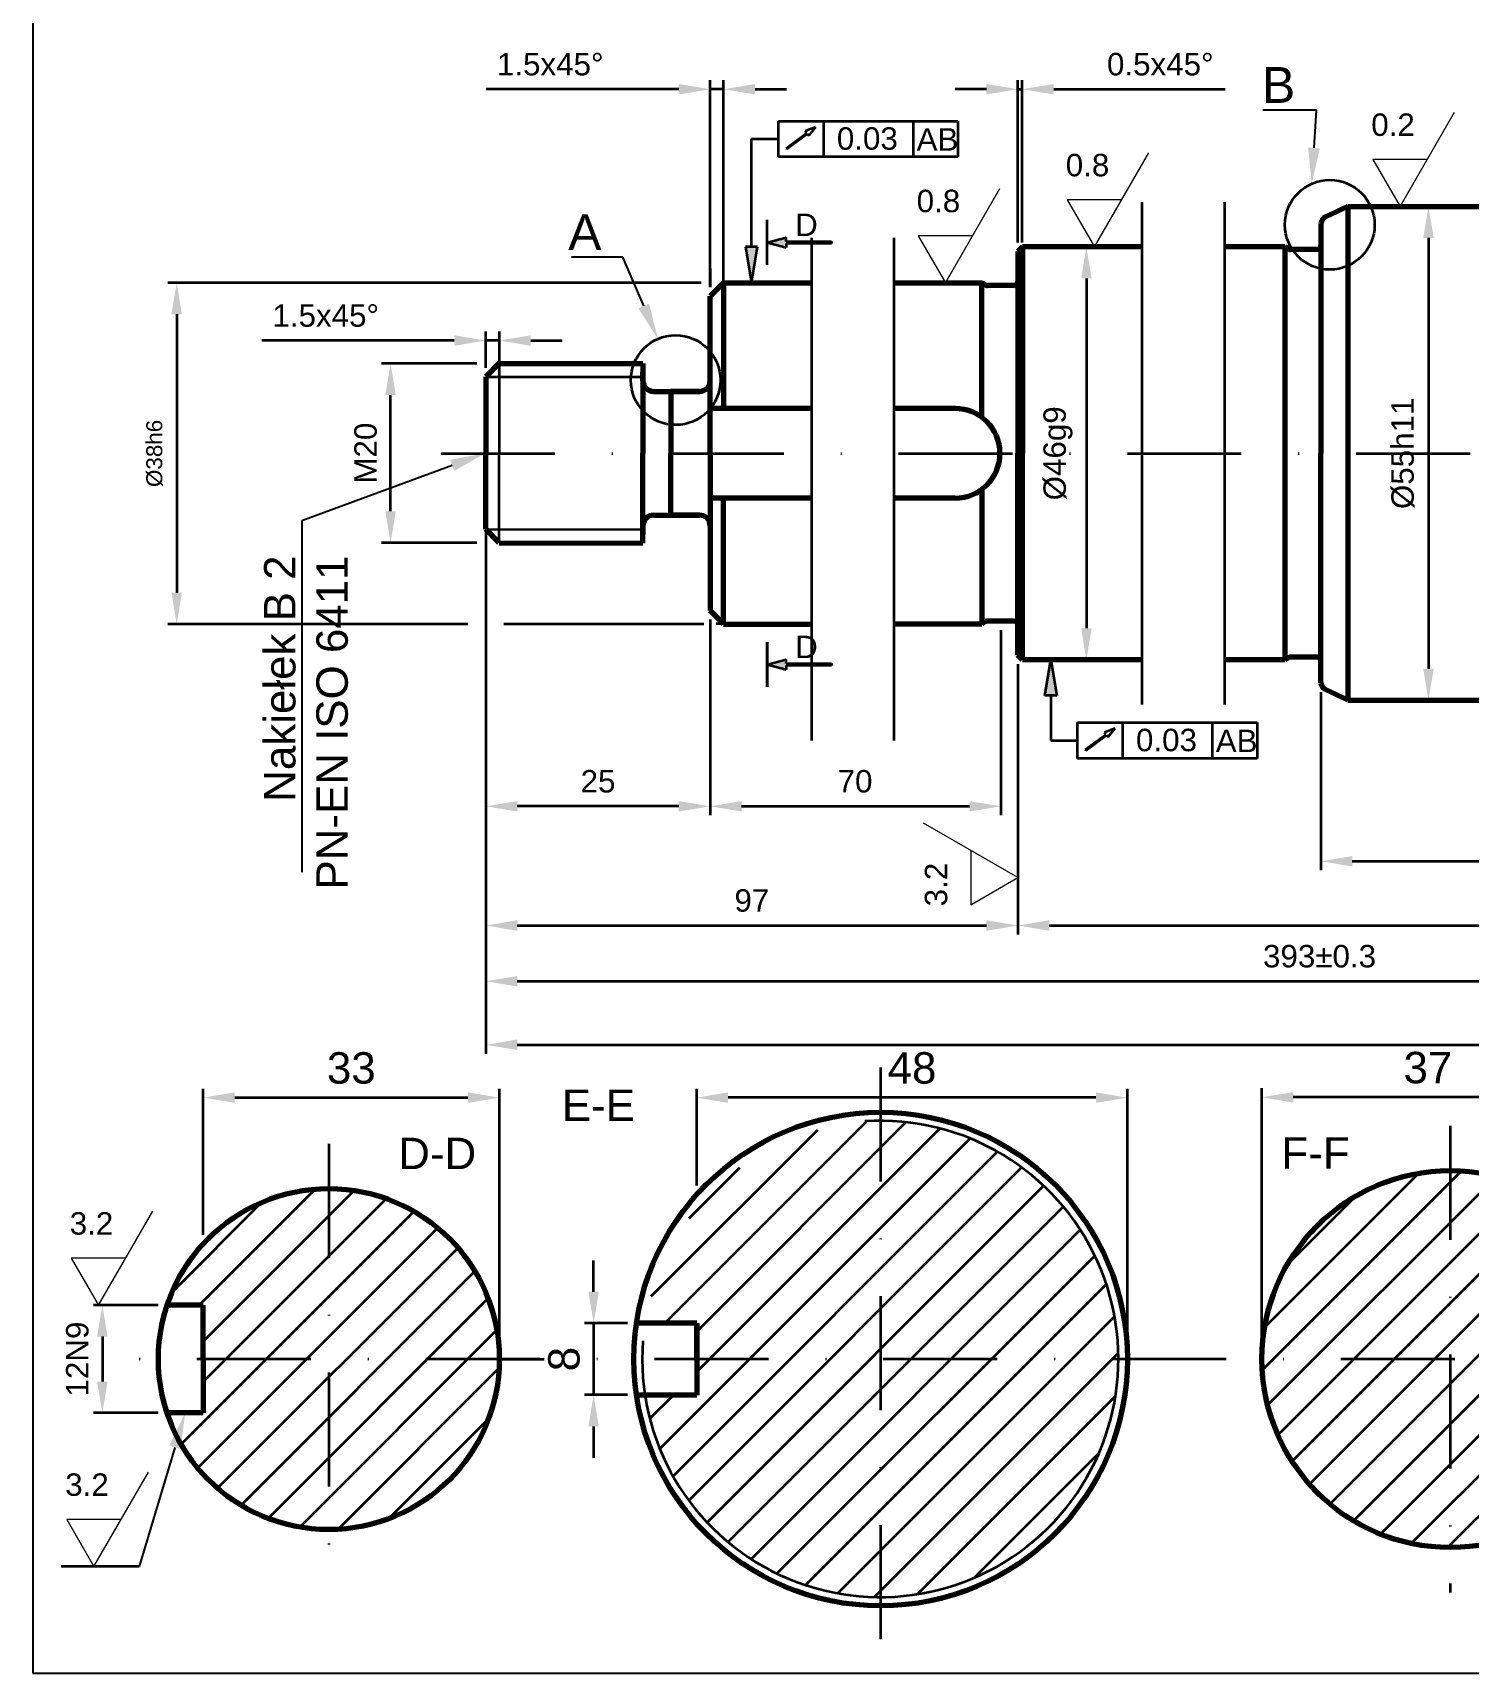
# Model space of a CAD drawing. Header units: millimetres. Extents: x 1335 to 6286, y 608 to 2939.
# Drawn here: x 3463.2 to 3623.3, y 611.8 to 794.6 of the extents above; entities that cross this region are included whole.
import ezdxf
from ezdxf import colors
from ezdxf.entities.mleader import LeaderData, LeaderLine
from ezdxf.math import Vec2, Vec3

# ---------------------------------------------------------------- set-up
doc = ezdxf.new("R2010")
doc.units = ezdxf.units.MM
doc.linetypes.add('DASHDOT', pattern=[25.4, 12.7, -6.35, 0, -6.35])
for name, color, linetype, lineweight in [('01.1 CIĄG. Z PRZERWANIEM', 255, 'Amzigzag', 35), ('01.1 CIĄGŁA CIENKA', 255, 'Continuous', 35), ('01.2 CIĄGŁA GRUBA', 7, 'Continuous', 70), ('04.1 DŁ. K+K CIENKA', 255, 'DASHDOT', 35)]:
    doc.layers.add(name, color=color, linetype=linetype, lineweight=lineweight)
doc.layers.add('Default', color=7, linetype='Continuous')
doc.styles.get("Standard").update_dxf_attribs({"font": 'arial.ttf'})
doc.linetypes.add('Amzigzag', pattern='A,0.0001,[136,genltshp.shx,S=0.04,R=0,X=0,Y=0],-11', length=11.0001)
doc.dimstyles.new('AM_ISO$0', dxfattribs={"dimscale": 100, "dimtxt": 3.5, "dimasz": 3.5, "dimexe": 1, "dimexo": 1, "dimgap": 1.5, "dimtad": 1, "dimdsep": 46, "dimtxsty": 'Standard', "dimcen": 0, "dimclrd": 256, "dimclre": 256, "dimclrt": 2, "dimadec": 0, "dimazin": 2, "dimtp": 0.1, "dimtm": 0.1, "dimtfac": 0.71, "dimtmove": 0, "dimatfit": 3, "dimfxl": 1, "dimlwd": -1, "dimlwe": -1, "dimarcsym": 1})
pattern_1 = [(45, (3453.1686, 601.766), (-2.245064, 2.245064), [])]

# ---------------------------------------------------------------- blocks, each defined once
blk = doc.blocks.new('*D33')
at = {"layer": '01.1 CIĄGŁA CIENKA', "linetype": 'ByBlock', "transparency": 16777216}
for p, q in [((3513.67, 746.69), (3513.67, 707.37)), ((3538.67, 729.2), (3538.67, 707.37)), ((3535.17, 708.37), (3517.17, 708.37))]:
    blk.add_line(p, q, dxfattribs=at)
at = {"layer": '01.1 CIĄGŁA CIENKA', "transparency": 16777216}
for points in [[(3517.17, 708.95), (3517.17, 707.78), (3513.67, 708.37)], [(3535.17, 708.95), (3535.17, 707.78), (3538.67, 708.37)]]:
    blk.add_solid(points, dxfattribs=at)
at = {"layer": 'Defpoints', "color": 0, "transparency": 16777216}
for p in [(3513.67, 747.69), (3538.67, 730.2), (3513.67, 708.37)]:
    blk.add_point(p, dxfattribs=at)
at = {"layer": '01.1 CIĄGŁA CIENKA', "color": 2, "transparency": 16777216, "insert": (3526.17, 711.14), "char_height": 2.5, "attachment_point": 5}
blk.add_mtext('25', dxfattribs=at)
blk = doc.blocks.new('*D34')
at = {"layer": '01.1 CIĄGŁA CIENKA', "linetype": 'ByBlock', "transparency": 16777216}
for p, q in [((3513.67, 746.69), (3513.67, 694.08)), ((3572.96, 724.2), (3572.96, 694.08)), ((3517.17, 695.08), (3569.46, 695.08))]:
    blk.add_line(p, q, dxfattribs=at)
at = {"layer": '01.1 CIĄGŁA CIENKA', "transparency": 16777216}
for points in [[(3517.17, 695.67), (3517.17, 694.5), (3513.67, 695.08)], [(3569.46, 695.67), (3569.46, 694.5), (3572.96, 695.08)]]:
    blk.add_solid(points, dxfattribs=at)
at = {"layer": 'Defpoints', "color": 0, "transparency": 16777216}
for p in [(3513.67, 747.69), (3572.96, 725.2), (3572.96, 695.08)]:
    blk.add_point(p, dxfattribs=at)
at = {"layer": '01.1 CIĄGŁA CIENKA', "color": 2, "transparency": 16777216, "insert": (3543.32, 697.86), "char_height": 2.5, "attachment_point": 5}
blk.add_mtext('97', dxfattribs=at)
blk = doc.blocks.new('*D35')
at = {"layer": '01.1 CIĄGŁA CIENKA', "linetype": 'ByBlock', "transparency": 16777216}
for p, q in [((3535.17, 788.27), (3513.7, 788.27)), ((3538.67, 766.2), (3538.67, 789.27)), ((3540.17, 788.27), (3538.67, 788.27)), ((3540.17, 766.2), (3540.17, 789.27)), ((3543.67, 788.27), (3547.17, 788.27))]:
    blk.add_line(p, q, dxfattribs=at)
at = {"layer": '01.1 CIĄGŁA CIENKA', "transparency": 16777216}
for points in [[(3535.17, 788.86), (3535.17, 787.69), (3538.67, 788.27)], [(3543.67, 788.86), (3543.67, 787.69), (3540.17, 788.27)]]:
    blk.add_solid(points, dxfattribs=at)
at = {"layer": 'Defpoints', "color": 0, "transparency": 16777216}
for p in [(3540.17, 788.27), (3538.67, 765.2), (3540.17, 765.2)]:
    blk.add_point(p, dxfattribs=at)
at = {"layer": '01.1 CIĄGŁA CIENKA', "color": 2, "transparency": 16777216, "insert": (3520.84, 791.05), "char_height": 2.5, "attachment_point": 5}
blk.add_mtext('1.5x45%%D', dxfattribs=at)
blk = doc.blocks.new('*D36')
at = {"layer": '01.1 CIĄGŁA CIENKA', "linetype": 'ByBlock', "transparency": 16777216}
for p, q in [((3537.67, 766.7), (3478.21, 766.7)), ((3479.21, 763.2), (3479.21, 732.17))]:
    blk.add_line(p, q, dxfattribs=at)
at = {"layer": '01.1 CIĄGŁA CIENKA', "transparency": 16777216}
for points in [[(3478.62, 763.2), (3479.79, 763.2), (3479.21, 766.7)], [(3478.62, 732.17), (3479.79, 732.17), (3479.21, 728.67)]]:
    blk.add_solid(points, dxfattribs=at)
at = {"layer": 'Defpoints', "color": 0, "transparency": 16777216}
for p in [(3538.67, 766.7), (3479.21, 728.67), (3545.08, 728.67)]:
    blk.add_point(p, dxfattribs=at)
at = {"layer": '01.1 CIĄGŁA CIENKA', "color": 2, "transparency": 16777216, "insert": (3476.74, 747.69), "char_height": 2.5, "attachment_point": 5, "rotation": 90}
blk.add_mtext('{\\H0.71429x;%%C38h6}', dxfattribs=at)
blk = doc.blocks.new('*D37')
at = {"layer": '01.1 CIĄGŁA CIENKA', "linetype": 'ByBlock', "transparency": 16777216}
for p, q in [((3569.46, 788.27), (3565.96, 788.27)), ((3572.96, 771.2), (3572.96, 789.27)), ((3572.96, 788.27), (3573.46, 788.27)), ((3573.46, 771.2), (3573.46, 789.27)), ((3576.96, 788.27), (3596.09, 788.27))]:
    blk.add_line(p, q, dxfattribs=at)
at = {"layer": '01.1 CIĄGŁA CIENKA', "transparency": 16777216}
for points in [[(3569.46, 788.86), (3569.46, 787.69), (3572.96, 788.27)], [(3576.96, 788.86), (3576.96, 787.69), (3573.46, 788.27)]]:
    blk.add_solid(points, dxfattribs=at)
at = {"layer": 'Defpoints', "color": 0, "transparency": 16777216}
for p in [(3573.46, 788.27), (3572.96, 770.2), (3573.46, 770.2)]:
    blk.add_point(p, dxfattribs=at)
at = {"layer": '01.1 CIĄGŁA CIENKA', "color": 2, "transparency": 16777216, "insert": (3588.84, 791.05), "char_height": 2.5, "attachment_point": 5}
blk.add_mtext('0.5x45%%D', dxfattribs=at)
blk = doc.blocks.new('*D10')
at = {"layer": '01.1 CIĄGŁA CIENKA', "linetype": 'ByBlock', "transparency": 16777216}
for p, q in [((3512.65, 757.7), (3502.05, 757.7)), ((3503.05, 741.24), (3503.05, 754.2)), ((3512.67, 737.74), (3502.05, 737.74))]:
    blk.add_line(p, q, dxfattribs=at)
at = {"layer": '01.1 CIĄGŁA CIENKA', "transparency": 16777216}
for points in [[(3502.46, 754.2), (3503.63, 754.2), (3503.05, 757.7)], [(3502.46, 741.24), (3503.63, 741.24), (3503.05, 737.74)]]:
    blk.add_solid(points, dxfattribs=at)
at = {"layer": 'Defpoints', "color": 0, "transparency": 16777216}
for p in [(3503.05, 757.7), (3513.65, 757.7), (3513.67, 737.74)]:
    blk.add_point(p, dxfattribs=at)
at = {"layer": '01.1 CIĄGŁA CIENKA', "color": 2, "transparency": 16777216, "insert": (3500.27, 747.72), "char_height": 2.5, "attachment_point": 5, "rotation": 90}
blk.add_mtext('M20', dxfattribs=at)
blk = doc.blocks.new('*D11')
at = {"layer": '01.1 CIĄGŁA CIENKA', "linetype": 'ByBlock', "transparency": 16777216}
for p, q in [((3513.65, 757.23), (3513.65, 761.27)), ((3515.17, 757.23), (3515.17, 761.27)), ((3510.15, 760.27), (3488.69, 760.27)), ((3515.17, 760.27), (3513.65, 760.27)), ((3518.67, 760.27), (3522.17, 760.27))]:
    blk.add_line(p, q, dxfattribs=at)
at = {"layer": '01.1 CIĄGŁA CIENKA', "transparency": 16777216}
for points in [[(3510.15, 760.85), (3510.15, 759.68), (3513.65, 760.27)], [(3518.67, 760.85), (3518.67, 759.68), (3515.17, 760.27)]]:
    blk.add_solid(points, dxfattribs=at)
at = {"layer": 'Defpoints', "color": 0, "transparency": 16777216}
for p in [(3515.17, 760.27), (3513.65, 756.23), (3515.17, 756.23)]:
    blk.add_point(p, dxfattribs=at)
at = {"layer": '01.1 CIĄGŁA CIENKA', "color": 2, "transparency": 16777216, "insert": (3495.82, 763.04), "char_height": 2.5, "attachment_point": 5}
blk.add_mtext('1.5x45%%D', dxfattribs=at)
blk = doc.blocks.new('*D38')
at = {"layer": '01.1 CIĄGŁA CIENKA', "linetype": 'ByBlock', "transparency": 16777216}
for p, q in [((3538.67, 729.2), (3538.67, 707.37)), ((3571.08, 728), (3571.08, 707.37)), ((3542.17, 708.37), (3567.58, 708.37))]:
    blk.add_line(p, q, dxfattribs=at)
at = {"layer": '01.1 CIĄGŁA CIENKA', "transparency": 16777216}
for points in [[(3542.17, 708.95), (3542.17, 707.78), (3538.67, 708.37)], [(3567.58, 708.95), (3567.58, 707.78), (3571.08, 708.37)]]:
    blk.add_solid(points, dxfattribs=at)
at = {"layer": 'Defpoints', "color": 0, "transparency": 16777216}
for p in [(3538.67, 730.2), (3571.08, 729), (3571.08, 708.37)]:
    blk.add_point(p, dxfattribs=at)
at = {"layer": '01.1 CIĄGŁA CIENKA', "color": 2, "transparency": 16777216, "insert": (3554.82, 711.14), "char_height": 2.5, "attachment_point": 5}
blk.add_mtext('70', dxfattribs=at)
blk = doc.blocks.new('*D41')
at = {"layer": '01.1 CIĄGŁA CIENKA', "linetype": 'ByBlock', "transparency": 16777216}
for p, q in [((3581.15, 770.7), (3581.6, 770.7)), ((3580.6, 767.2), (3580.6, 728.2)), ((3581.15, 724.7), (3581.6, 724.7))]:
    blk.add_line(p, q, dxfattribs=at)
at = {"layer": '01.1 CIĄGŁA CIENKA', "transparency": 16777216}
for points in [[(3580.02, 767.2), (3581.19, 767.2), (3580.6, 770.7)], [(3580.02, 728.2), (3581.19, 728.2), (3580.6, 724.7)]]:
    blk.add_solid(points, dxfattribs=at)
at = {"layer": 'Defpoints', "color": 0, "transparency": 16777216}
for p in [(3580.15, 770.7), (3580.15, 724.7), (3580.6, 724.7)]:
    blk.add_point(p, dxfattribs=at)
at = {"layer": '01.1 CIĄGŁA CIENKA', "color": 2, "transparency": 16777216, "insert": (3577.44, 747.7), "char_height": 2.5, "attachment_point": 5, "rotation": 90}
blk.add_mtext('%%C46g9', dxfattribs=at)
blk = doc.blocks.new('*D42')
at = {"layer": '01.1 CIĄGŁA CIENKA', "linetype": 'ByBlock', "transparency": 16777216}
for p, q in [((3610.74, 775.2), (3619.73, 775.2)), ((3618.73, 771.7), (3618.73, 723.7)), ((3610.74, 720.2), (3619.73, 720.2))]:
    blk.add_line(p, q, dxfattribs=at)
at = {"layer": '01.1 CIĄGŁA CIENKA', "transparency": 16777216}
for points in [[(3618.15, 771.7), (3619.32, 771.7), (3618.73, 775.2)], [(3618.15, 723.7), (3619.32, 723.7), (3618.73, 720.2)]]:
    blk.add_solid(points, dxfattribs=at)
at = {"layer": 'Defpoints', "color": 0, "transparency": 16777216}
for p in [(3609.74, 775.2), (3609.74, 720.2), (3618.73, 720.2)]:
    blk.add_point(p, dxfattribs=at)
at = {"layer": '01.1 CIĄGŁA CIENKA', "color": 2, "transparency": 16777216, "insert": (3615.89, 747.7), "char_height": 2.5, "attachment_point": 5, "rotation": 90}
blk.add_mtext('%%C55h11', dxfattribs=at)
blk = doc.blocks.new('*D21')
at = {"layer": '01.1 CIĄGŁA CIENKA', "linetype": 'ByBlock', "transparency": 16777216}
for p, q in [((3513.67, 738.24), (3513.67, 687.87)), ((3699.51, 714.19), (3699.51, 687.87)), ((3517.17, 688.87), (3696.01, 688.87))]:
    blk.add_line(p, q, dxfattribs=at)
at = {"layer": '01.1 CIĄGŁA CIENKA', "transparency": 16777216}
for points in [[(3517.17, 689.46), (3517.17, 688.29), (3513.67, 688.87)], [(3696.01, 689.46), (3696.01, 688.29), (3699.51, 688.87)]]:
    blk.add_solid(points, dxfattribs=at)
at = {"layer": 'Defpoints', "color": 0, "transparency": 16777216}
for p in [(3513.67, 739.24), (3699.51, 715.19), (3699.51, 688.87)]:
    blk.add_point(p, dxfattribs=at)
at = {"layer": '01.1 CIĄGŁA CIENKA', "color": 2, "transparency": 16777216, "insert": (3606.59, 691.65), "char_height": 2.5, "attachment_point": 5}
blk.add_mtext('393%%P0.3', dxfattribs=at)
blk = doc.blocks.new('*D26')
at = {"layer": '01.1 CIĄGŁA CIENKA', "linetype": 'ByBlock', "transparency": 16777216}
for p, q in [((3572.96, 724.2), (3572.96, 694.08)), ((3699.51, 714.21), (3699.51, 694.08)), ((3576.46, 695.08), (3696.01, 695.08))]:
    blk.add_line(p, q, dxfattribs=at)
at = {"layer": '01.1 CIĄGŁA CIENKA', "transparency": 16777216}
for points in [[(3576.46, 695.67), (3576.46, 694.5), (3572.96, 695.08)], [(3696.01, 695.67), (3696.01, 694.5), (3699.51, 695.08)]]:
    blk.add_solid(points, dxfattribs=at)
at = {"layer": 'Defpoints', "color": 0, "transparency": 16777216}
for p in [(3572.96, 725.2), (3699.51, 715.21), (3699.51, 695.08)]:
    blk.add_point(p, dxfattribs=at)
at = {"layer": '01.1 CIĄGŁA CIENKA', "color": 2, "transparency": 16777216, "insert": (3636.24, 697.86), "char_height": 3.5, "attachment_point": 5}
blk.add_mtext('{\\H0.71429x;294-0.23}', dxfattribs=at)
blk = doc.blocks.new('*D28')
at = {"layer": '01.1 CIĄGŁA CIENKA', "linetype": 'ByBlock', "transparency": 16777216}
for p, q in [((3606.74, 721.1), (3606.74, 701.24)), ((3653.74, 714.21), (3653.74, 701.24)), ((3610.24, 702.24), (3650.24, 702.24))]:
    blk.add_line(p, q, dxfattribs=at)
at = {"layer": '01.1 CIĄGŁA CIENKA', "transparency": 16777216}
for points in [[(3610.24, 702.82), (3610.24, 701.66), (3606.74, 702.24)], [(3650.24, 702.82), (3650.24, 701.66), (3653.74, 702.24)]]:
    blk.add_solid(points, dxfattribs=at)
at = {"layer": 'Defpoints', "color": 0, "transparency": 16777216}
for p in [(3606.74, 722.1), (3653.74, 715.21), (3653.74, 702.24)]:
    blk.add_point(p, dxfattribs=at)
at = {"layer": '01.1 CIĄGŁA CIENKA', "color": 2, "transparency": 16777216, "insert": (3630.24, 704.99), "char_height": 3.5, "attachment_point": 5}
blk.add_mtext('{\\H0.71429x;47}', dxfattribs=at)
blk = doc.blocks.new('*D45')
at = {"layer": '01.1 CIĄGŁA CIENKA', "linetype": 'ByBlock', "transparency": 16777216}
for p, q in [((3477.14, 652.77), (3469.92, 652.77)), ((3470.92, 649.27), (3470.92, 644.27)), ((3477.14, 640.77), (3469.92, 640.77))]:
    blk.add_line(p, q, dxfattribs=at)
at = {"layer": '01.1 CIĄGŁA CIENKA', "transparency": 16777216}
for points in [[(3470.33, 649.27), (3471.5, 649.27), (3470.92, 652.77)], [(3470.33, 644.27), (3471.5, 644.27), (3470.92, 640.77)]]:
    blk.add_solid(points, dxfattribs=at)
at = {"layer": 'Defpoints', "color": 0, "transparency": 16777216}
for p in [(3478.14, 652.77), (3470.92, 640.77), (3478.14, 640.77)]:
    blk.add_point(p, dxfattribs=at)
at = {"layer": '01.1 CIĄGŁA CIENKA', "color": 2, "transparency": 16777216, "insert": (3468.14, 646.77), "char_height": 2.5, "attachment_point": 5, "rotation": 90}
blk.add_mtext('12N9', dxfattribs=at)
blk = doc.blocks.new('*D46')
at = {"layer": '01.1 CIĄGŁA CIENKA', "linetype": 'ByBlock', "transparency": 16777216}
for p, q in [((3525.68, 654.27), (3525.68, 657.77)), ((3529.46, 650.77), (3524.68, 650.77)), ((3525.68, 650.77), (3525.68, 642.77)), ((3529.46, 642.77), (3524.68, 642.77)), ((3525.68, 639.27), (3525.68, 635.77))]:
    blk.add_line(p, q, dxfattribs=at)
at = {"layer": '01.1 CIĄGŁA CIENKA', "transparency": 16777216}
for points in [[(3525.1, 654.27), (3526.26, 654.27), (3525.68, 650.77)], [(3525.1, 639.27), (3526.26, 639.27), (3525.68, 642.77)]]:
    blk.add_solid(points, dxfattribs=at)
at = {"layer": 'Defpoints', "color": 0, "transparency": 16777216}
for p in [(3530.46, 650.77), (3525.68, 642.77), (3530.46, 642.77)]:
    blk.add_point(p, dxfattribs=at)
at = {"layer": '01.1 CIĄGŁA CIENKA', "color": 2, "transparency": 16777216, "insert": (3522.39, 646.77), "char_height": 3.5, "attachment_point": 5, "rotation": 90}
blk.add_mtext('8', dxfattribs=at)
blk = doc.blocks.new('*D48')
at = {"layer": '01.1 CIĄGŁA CIENKA', "linetype": 'ByBlock', "transparency": 16777216}
for p, q in [((3537.17, 666.1), (3537.17, 676.9)), ((3585.17, 647.77), (3585.17, 676.9)), ((3581.67, 675.9), (3540.67, 675.9))]:
    blk.add_line(p, q, dxfattribs=at)
at = {"layer": '01.1 CIĄGŁA CIENKA', "transparency": 16777216}
for points in [[(3540.67, 676.49), (3540.67, 675.32), (3537.17, 675.9)], [(3581.67, 676.49), (3581.67, 675.32), (3585.17, 675.9)]]:
    blk.add_solid(points, dxfattribs=at)
at = {"layer": 'Defpoints', "color": 0, "transparency": 16777216}
for p in [(3537.17, 675.9), (3537.17, 665.1), (3585.17, 646.77)]:
    blk.add_point(p, dxfattribs=at)
at = {"layer": '01.1 CIĄGŁA CIENKA', "color": 2, "transparency": 16777216, "insert": (3561.17, 679.19), "char_height": 3.5, "attachment_point": 5}
blk.add_mtext('48', dxfattribs=at)
blk = doc.blocks.new('*D49')
at = {"layer": '01.1 CIĄGŁA CIENKA', "linetype": 'ByBlock', "transparency": 16777216}
for p, q in [((3482.17, 660.61), (3482.17, 676.9)), ((3515.17, 647.77), (3515.17, 676.9)), ((3485.67, 675.9), (3511.67, 675.9))]:
    blk.add_line(p, q, dxfattribs=at)
at = {"layer": '01.1 CIĄGŁA CIENKA', "transparency": 16777216}
for points in [[(3485.67, 676.49), (3485.67, 675.32), (3482.17, 675.9)], [(3511.67, 676.49), (3511.67, 675.32), (3515.17, 675.9)]]:
    blk.add_solid(points, dxfattribs=at)
at = {"layer": 'Defpoints', "color": 0, "transparency": 16777216}
for p in [(3515.17, 675.9), (3482.17, 659.61), (3515.17, 646.77)]:
    blk.add_point(p, dxfattribs=at)
at = {"layer": '01.1 CIĄGŁA CIENKA', "color": 2, "transparency": 16777216, "insert": (3498.67, 679.19), "char_height": 3.5, "attachment_point": 5}
blk.add_mtext('33', dxfattribs=at)
blk = doc.blocks.new('*D50')
at = {"layer": '01.1 CIĄGŁA CIENKA', "linetype": 'ByBlock', "transparency": 16777216}
for p, q in [((3600.17, 647.77), (3600.17, 676.94)), ((3637.17, 661.37), (3637.17, 676.94)), ((3633.67, 675.94), (3603.67, 675.94))]:
    blk.add_line(p, q, dxfattribs=at)
at = {"layer": '01.1 CIĄGŁA CIENKA', "transparency": 16777216}
for points in [[(3603.67, 676.52), (3603.67, 675.35), (3600.17, 675.94)], [(3633.67, 676.52), (3633.67, 675.35), (3637.17, 675.94)]]:
    blk.add_solid(points, dxfattribs=at)
at = {"layer": 'Defpoints', "color": 0, "transparency": 16777216}
for p in [(3600.17, 675.94), (3637.17, 660.37), (3600.17, 646.77)]:
    blk.add_point(p, dxfattribs=at)
at = {"layer": '01.1 CIĄGŁA CIENKA', "color": 2, "transparency": 16777216, "insert": (3618.67, 679.23), "char_height": 3.5, "attachment_point": 5}
blk.add_mtext('37', dxfattribs=at)
blk = doc.blocks.new('*D15')
at = {"layer": '01.1 CIĄGŁA CIENKA', "linetype": 'ByBlock', "transparency": 16777216}
for p, q in [((3513.67, 746.69), (3513.67, 680.79)), ((3814.08, 746.69), (3814.08, 680.79)), ((3517.17, 681.79), (3810.58, 681.79))]:
    blk.add_line(p, q, dxfattribs=at)
at = {"layer": '01.1 CIĄGŁA CIENKA', "transparency": 16777216}
for points in [[(3517.17, 682.38), (3517.17, 681.21), (3513.67, 681.79)], [(3810.58, 682.38), (3810.58, 681.21), (3814.08, 681.79)]]:
    blk.add_solid(points, dxfattribs=at)
at = {"layer": 'Defpoints', "color": 0, "transparency": 16777216}
for p in [(3513.67, 747.69), (3814.08, 747.69), (3814.08, 681.79)]:
    blk.add_point(p, dxfattribs=at)
at = {"layer": '01.1 CIĄGŁA CIENKA', "color": 2, "transparency": 16777216, "insert": (3663.88, 684.57), "char_height": 3.5, "attachment_point": 5}
blk.add_mtext('{\\H0.71429x;580%%P0.3}', dxfattribs=at)

msp = doc.modelspace()

# ---------------------------------------------------------------- hatches: boundary and pattern name
at = {"layer": '01.1 CIĄGŁA CIENKA'}
h = msp.add_hatch(color=256, dxfattribs=at)
h.dxf.hatch_style = 1
h.paths.add_polyline_path([(3547.148, 771.308), (3547.148, 771.768), (3545.038, 771.203), (3547.148, 770.638), (3547.148, 771.097), (3552.21, 771.097), (3552.21, 771.308)])
h = msp.add_hatch(color=256, dxfattribs=at)
h.dxf.hatch_style = 1
h.paths.add_polyline_path([(3543.957, 770.701), (3543.289, 770.701), (3542.621, 770.701), (3543.293, 766.703)])
h = msp.add_hatch(color=256, dxfattribs=at)
h.dxf.hatch_style = 1
h.paths.add_polyline_path([(3547.148, 724.276), (3547.148, 724.736), (3545.038, 724.171), (3547.148, 723.606), (3547.148, 724.065), (3552.21, 724.065), (3552.21, 724.276)])
h = msp.add_hatch(color=256, dxfattribs=at)
h.dxf.hatch_style = 1
h.paths.add_polyline_path([(3577.299, 720.705), (3576.631, 720.705), (3575.963, 720.705), (3576.634, 724.703)])
h = msp.add_hatch(dxfattribs=at)
h.set_pattern_fill('ANSI31', color=256)
h.set_pattern_definition(pattern_1)
h.paths.add_polyline_path([(3557.669, 673.266, 0.3704986), (3531.472, 650.766), (3537.169, 650.766), (3537.169, 646.766), (3557.669, 646.766)])
h.paths.add_polyline_path([(3557.669, 673.266), (3557.669, 646.766), (3584.169, 646.766, 0.4142136)])
h.paths.add_polyline_path([(3584.169, 646.766), (3557.669, 646.766), (3557.669, 620.266, 0.4142136)])
h.paths.add_polyline_path([(3557.669, 646.766), (3537.169, 646.766), (3537.169, 642.766), (3531.472, 642.766, 0.3704986), (3557.669, 620.266)])
h = msp.add_hatch(dxfattribs=at)
h.set_pattern_fill('ANSI31', color=256)
h.set_pattern_definition(pattern_1)
h.paths.add_polyline_path([(3621.169, 667.766), (3621.169, 646.766), (3637.169, 646.766), (3637.169, 652.766), (3641.285, 652.793, 0.331312)])
h.paths.add_polyline_path([(3621.169, 667.766, 0.4142136), (3600.169, 646.766), (3621.169, 646.766)])
h.paths.add_polyline_path([(3621.169, 646.766), (3600.169, 646.766, 0.4142136), (3621.169, 625.766)])
h.paths.add_polyline_path([(3641.293, 640.766), (3637.169, 640.766), (3637.169, 646.766), (3621.169, 646.766), (3621.169, 625.766, 0.3316793)])
h = msp.add_hatch(dxfattribs=at)
h.set_pattern_fill('ANSI31', color=256)
h.set_pattern_definition(pattern_1)
h.paths.add_polyline_path([(3496.169, 665.766, -0.4142136), (3515.169, 646.766), (3496.169, 646.766)])
h.paths.add_polyline_path([(3496.169, 665.766), (3496.169, 646.766), (3482.169, 646.766), (3482.169, 652.766), (3478.141, 652.766, -0.3229503)])
h.paths.add_polyline_path([(3478.141, 640.766), (3482.169, 640.766), (3482.169, 646.766), (3496.169, 646.766), (3496.169, 627.766, -0.3229503)])
h.paths.add_polyline_path([(3496.169, 646.766), (3515.169, 646.766, -0.4142136), (3496.169, 627.766)])

# ---------------------------------------------------------------- linework, layer by layer
at = {"layer": '01.1 CIĄG. Z PRZERWANIEM'}
for p, q in [((3586.836, 719.703), (3586.836, 775.703)), ((3596, 775.703), (3596, 719.703)), ((3549.987, 715.703), (3549.987, 771.703)), ((3559.151, 771.703), (3559.151, 715.703))]:
    msp.add_line(p, q, dxfattribs=at)
at = {"layer": '01.1 CIĄGŁA CIENKA'}
for p, q in [((3546.289, 780.733), (3546.289, 784.733)), ((3546.289, 784.733), (3566.289, 784.733)), ((3551.289, 784.733), (3551.289, 780.733)), ((3561.289, 784.733), (3561.289, 780.733)), ((3566.289, 784.733), (3566.289, 780.733)), ((3543.289, 770.701), (3543.289, 782.733)), ((3543.289, 782.733), (3546.289, 782.733)), ((3547.129, 781.722), (3549.426, 783.406)), ((3547.199, 781.627), (3549.496, 783.31)), ((3550.418, 784.059), (3549.273, 783.614)), ((3549.426, 783.406), (3549.273, 783.614)), ((3549.496, 783.31), (3549.649, 783.101)), ((3550.418, 784.059), (3549.649, 783.101)), ((3566.289, 780.733), (3546.289, 780.733)), ((3547.129, 781.722), (3547.199, 781.627)), ((3596, 775.703), (3596, 775.703)), ((3596, 775.703), (3596, 775.703)), ((3596, 775.703), (3596, 767.927)), ((3545.038, 768.703), (3545.038, 773.703)), ((3545.038, 771.203), (3547.148, 771.768)), ((3547.148, 771.308), (3547.148, 771.768)), ((3543.957, 770.701), (3542.621, 770.701)), ((3542.621, 770.701), (3543.293, 766.703)), ((3543.957, 770.701), (3543.289, 770.701)), ((3543.293, 766.703), (3543.957, 770.701)), ((3545.038, 771.203), (3547.148, 770.638)), ((3547.148, 771.308), (3552.21, 771.308)), ((3552.21, 771.097), (3547.148, 771.097)), ((3547.148, 771.097), (3547.148, 770.638)), ((3552.21, 771.308), (3552.21, 771.097)), ((3538.673, 768.308), (3538.673, 766.203)), ((3515.169, 757.74), (3515.169, 747.74)), ((3513.669, 756.24), (3531.173, 756.24)), ((3515.169, 737.74), (3515.169, 747.74)), ((3513.669, 739.24), (3531.173, 739.203)), ((3511.669, 728.671), (3478.205, 728.671)), ((3537.975, 728.671), (3515.669, 728.671)), ((3540.173, 728.703), (3539.342, 728.703)), ((3545.038, 726.671), (3545.038, 721.671)), ((3545.038, 721.671), (3545.038, 726.671)), ((3545.038, 724.171), (3547.148, 724.736)), ((3545.038, 724.171), (3547.148, 723.606)), ((3547.148, 724.276), (3547.148, 724.736)), ((3547.148, 724.276), (3552.21, 724.276)), ((3552.21, 724.065), (3547.148, 724.065)), ((3547.148, 724.065), (3547.148, 723.606)), ((3552.21, 724.276), (3552.21, 724.065)), ((3575.963, 720.705), (3576.634, 724.703)), ((3576.634, 724.703), (3577.299, 720.705)), ((3577.299, 720.705), (3575.963, 720.705)), ((3577.299, 720.705), (3576.631, 720.705)), ((3576.631, 720.705), (3576.631, 715.705)), ((3579.631, 713.705), (3579.631, 717.705)), ((3579.631, 717.705), (3599.631, 717.705)), ((3583.76, 717.031), (3582.615, 716.586)), ((3582.768, 716.377), (3582.615, 716.586)), ((3583.76, 717.031), (3582.991, 716.073)), ((3584.631, 717.705), (3584.631, 713.705)), ((3594.631, 717.705), (3594.631, 713.705)), ((3599.631, 717.705), (3599.631, 713.705)), ((3576.631, 715.705), (3579.631, 715.705)), ((3580.471, 714.694), (3582.768, 716.377)), ((3580.541, 714.598), (3582.838, 716.282)), ((3582.838, 716.282), (3582.991, 716.073)), ((3599.631, 713.705), (3579.631, 713.705)), ((3580.471, 714.694), (3580.541, 714.598)), ((3475.029, 623.658), (3466.331, 623.658))]:
    msp.add_line(p, q, dxfattribs=at)
at = {"layer": '01.1 CIĄGŁA CIENKA', "linetype": 'Continuous', "lineweight": 20}
for p, q in [((3615.561, 775.203), (3621.623, 785.703)), ((3581.509, 770.703), (3587.571, 781.203)), ((3612.53, 780.453), (3615.561, 775.203)), ((3618.592, 780.453), (3612.53, 780.453)), ((3564.892, 766.703), (3570.954, 777.203)), ((3578.478, 775.953), (3581.509, 770.703)), ((3584.54, 775.953), (3578.478, 775.953)), ((3561.861, 771.953), (3564.892, 766.703)), ((3567.923, 771.953), (3561.861, 771.953)), ((3572.965, 700.426), (3562.465, 706.488)), ((3567.715, 703.457), (3567.715, 697.394)), ((3567.715, 697.394), (3572.965, 700.426)), ((3470.49, 652.769), (3476.552, 663.269)), ((3470.49, 652.769), (3476.552, 663.269)), ((3467.459, 658.019), (3470.49, 652.769)), ((3473.521, 658.019), (3467.459, 658.019)), ((3467.459, 658.019), (3470.49, 652.769)), ((3473.521, 658.019), (3467.459, 658.019)), ((3469.986, 623.658), (3476.049, 634.158)), ((3466.955, 628.908), (3469.986, 623.658)), ((3473.018, 628.908), (3466.955, 628.908)), ((3466.955, 628.908), (3469.986, 623.658)), ((3473.018, 628.908), (3466.955, 628.908))]:
    msp.add_line(p, q, dxfattribs=at)
at = {"layer": '01.1 CIĄGŁA CIENKA', "color": 136, "linetype": 'Continuous', "lineweight": 20, "true_color": 0x008080}
for points in [[(3615.561, 775.203), (3615.553, 775.203)], [(3600.056, 770.703), (3600.047, 770.703)], [(3564.892, 766.703), (3564.883, 766.703)], [(3572.965, 700.426), (3572.965, 700.417)]]:
    msp.add_lwpolyline(points, dxfattribs=at)
at = {"layer": '01.1 CIĄGŁA CIENKA'}
for centre in [(3607.732, 773.168), (3534.823, 755.862)]:
    msp.add_circle(centre, 5, dxfattribs=at)
msp.add_arc((3557.631, 646.782), 26.539, 175.64316, 93.68438, dxfattribs=at)
at = {"layer": '01.2 CIĄGŁA GRUBA'}
for p, q in [((3609.741, 775.203), (3607.223, 774.028)), ((3609.741, 775.203), (3651.741, 775.203)), ((3609.741, 775.203), (3609.741, 720.203)), ((3606.741, 773.304), (3606.741, 747.703)), ((3573.465, 770.703), (3572.965, 770.203)), ((3572.965, 770.203), (3572.965, 747.703)), ((3586.836, 770.703), (3573.465, 770.703)), ((3573.465, 770.703), (3573.465, 747.703)), ((3586.836, 770.703), (3586.836, 770.703)), ((3602.741, 770.703), (3596, 770.703)), ((3603.153, 770.463), (3602.741, 770.703)), ((3602.741, 770.703), (3602.741, 724.703)), ((3606.341, 770.403), (3603.364, 770.403)), ((3540.173, 766.703), (3538.673, 765.203)), ((3540.173, 766.703), (3540.173, 752.703)), ((3540.173, 766.703), (3549.987, 766.703)), ((3559.151, 766.703), (3568.965, 766.703)), ((3569.377, 766.463), (3568.965, 766.703)), ((3568.965, 751.703), (3568.965, 766.703)), ((3572.565, 766.403), (3569.587, 766.403)), ((3538.673, 752.703), (3538.673, 765.203)), ((3515.169, 757.74), (3513.669, 756.24)), ((3515.132, 757.703), (3531.173, 757.703)), ((3531.173, 757.703), (3531.173, 747.703)), ((3513.669, 756.24), (3513.669, 747.74)), ((3531.173, 755.79), (3531.173, 756.757)), ((3532.373, 754.59), (3537.473, 754.59)), ((3537.473, 754.59), (3534.273, 754.59)), ((3534.273, 754.59), (3534.273, 747.703)), ((3549.987, 752.703), (3538.673, 752.703)), ((3538.673, 747.703), (3538.673, 752.703)), ((3565.965, 752.703), (3559.151, 752.703)), ((3513.669, 739.24), (3513.669, 747.74)), ((3531.173, 737.703), (3531.173, 747.703)), ((3534.273, 740.815), (3534.273, 747.703)), ((3538.673, 747.703), (3538.673, 742.703)), ((3572.965, 725.203), (3572.965, 747.703)), ((3573.465, 724.703), (3573.465, 747.703)), ((3606.741, 722.102), (3606.741, 747.703)), ((3549.987, 742.703), (3538.673, 742.703)), ((3538.673, 742.703), (3538.673, 730.203)), ((3540.173, 728.703), (3540.173, 742.703)), ((3565.965, 742.703), (3559.151, 742.703)), ((3568.965, 743.703), (3568.965, 728.603)), ((3532.373, 740.815), (3537.473, 740.815)), ((3537.473, 740.815), (3534.273, 740.815)), ((3515.169, 737.74), (3513.669, 739.24)), ((3531.173, 739.615), (3531.173, 738.649)), ((3515.169, 737.74), (3531.173, 737.703)), ((3540.173, 728.703), (3538.673, 730.203)), ((3540.173, 728.671), (3549.987, 728.671)), ((3559.151, 728.703), (3568.965, 728.703)), ((3569.377, 728.943), (3568.965, 728.703)), ((3572.565, 729.003), (3569.587, 729.003)), ((3573.465, 724.703), (3572.965, 725.203)), ((3586.836, 724.703), (3573.465, 724.703)), ((3602.741, 724.703), (3596, 724.703)), ((3603.153, 724.943), (3602.741, 724.703)), ((3606.341, 725.003), (3603.364, 725.003)), ((3609.741, 720.203), (3607.223, 721.377)), ((3609.741, 720.203), (3649.741, 720.203)), ((3482.169, 652.766), (3478.141, 652.766)), ((3482.169, 646.766), (3482.169, 652.766)), ((3537.169, 650.766), (3530.461, 650.766)), ((3537.169, 646.766), (3537.169, 650.766)), ((3537.169, 650.766), (3537.169, 642.766)), ((3482.169, 646.766), (3482.169, 640.766)), ((3537.169, 642.766), (3530.461, 642.766)), ((3482.169, 640.766), (3478.141, 640.766))]:
    msp.add_line(p, q, dxfattribs=at)
for centre, radius in [((3557.669, 646.766), 27.5), ((3621.169, 646.766), 21), ((3496.169, 646.766), 19)]:
    msp.add_circle(centre, radius, dxfattribs=at)
for centre, radius, start, end in [((3607.732, 773.168), 1, 120.59961, 172.17505), ((3603.364, 770.803), 0.4, 238.22906, 270), ((3606.341, 770.803), 0.4, 270, 360), ((3569.587, 766.803), 0.4, 238.22906, 270), ((3572.565, 766.803), 0.4, 270, 360), ((3532.373, 755.79), 1.2, 180, 270), ((3537.473, 755.79), 1.2, 270.00002, 0), ((3565.965, 747.703), 5, 0, 90), ((3565.965, 747.703), 5, 270, 360), ((3532.373, 739.615), 1.2, 90, 180), ((3537.473, 739.615), 1.2, 360, 89.99998), ((3569.587, 728.603), 0.4, 90, 121.77094), ((3572.565, 728.603), 0.4, 0, 90), ((3603.364, 724.603), 0.4, 90, 121.77094), ((3606.341, 724.603), 0.4, 0, 90), ((3607.732, 722.238), 1, 187.82495, 239.40039)]:
    msp.add_arc(centre, radius, start, end, dxfattribs=at)
at = {"layer": '04.1 DŁ. K+K CIENKA'}
for p, q in [((3508.669, 747.694), (3819.081, 747.694)), ((3557.669, 679.266), (3557.669, 614.266)), ((3621.169, 672.766), (3621.169, 620.766)), ((3496.169, 670.766), (3496.169, 622.766)), ((3647.169, 646.766), (3472.169, 646.766)), ((3515.169, 646.766), (3520.169, 646.766))]:
    msp.add_line(p, q, dxfattribs=at)
at = {"layer": 'Default', "color": 7, "linetype": 'Continuous'}
for p, q in [((3463.169, 888.766), (3463.169, 611.766)), ((3463.169, 611.766), (3863.169, 611.766))]:
    msp.add_line(p, q, dxfattribs=at)

# ---------------------------------------------------------------- texts
at = {"layer": '01.1 CIĄGŁA CIENKA', "attachment_point": 1}
for s, width, heights, insert, char_height in [('0.2', 6.23728, [0], (3612.355, 785.573), 2.5), ('0.03', 10, [0], (3552.789, 784.033), 2.5), ('AB', 5, [0], (3561.684, 783.933), 2.5), ('0.8', 6.23728, [0], (3578.303, 781.073), 2.5), ('0.8', 6.23728, [0], (3561.686, 777.073), 2.5), ('D', 5.11873, [0], (3548.142, 774.412), 2.5), ('D', 5.11873, [0], (3548.142, 727.38), 2.5), ('0.03', 10, [0], (3586.131, 717.005), 2.5), ('AB', 5, [0], (3595.025, 716.905), 2.5), ('E-E', 17.03992, [8.092], (3522.137, 676.805), 3.5), ('D-D', 17.03992, [8.092], (3503.901, 671.433), 3.5), ('F-F', 17.03992, [8.092], (3602.344, 671.489), 3.5), ('3.2', 6.23728, [0], (3467.284, 663.139), 2.5), ('3.2', 6.23728, [0], (3466.78, 634.028), 2.5)]:
    msp.add_mtext_dynamic_manual_height_columns(s, width=width, gutter_width=12.5, heights=heights, dxfattribs=dict(at, insert=insert, char_height=char_height))
at = {"layer": '01.1 CIĄGŁA CIENKA', "insert": (3562.595, 697.219), "char_height": 2.5, "attachment_point": 1, "rotation": 90}
msp.add_mtext_dynamic_manual_height_columns('3.2', width=6.23728, gutter_width=12.5, heights=[0], dxfattribs=at)

# ---------------------------------------------------------------- dimensions: what is measured, and where the dimension line sits
at = {"layer": '01.1 CIĄGŁA CIENKA'}
for base, p1, p2, text, override, picture, middle in [((3540.173, 788.273), (3538.673, 765.203), (3540.173, 765.203), '<>x45%%D', {"dimscale": 1, "dimtxt": 2.5, "dimtdec": 3}, '*D35', (3520.84, 788.273)), ((3573.465, 788.273), (3572.965, 770.203), (3573.465, 770.203), '<>x45%%D', {"dimscale": 1, "dimtxt": 2.5, "dimtdec": 3}, '*D37', (3588.84, 788.273)), ((3515.169, 760.268), (3513.655, 756.225), (3515.169, 756.225), '1.5x45%%D', {"dimscale": 1, "dimtxt": 2.5, "dimtdec": 3}, '*D11', (3495.821, 760.268)), ((3572.965, 695.084), (3513.669, 747.694), (3572.965, 725.203), '97', {"dimscale": 1, "dimtxt": 2.5, "dimtdec": 3}, '*D34', (3543.317, 695.084)), ((3699.509, 688.874), (3513.669, 739.24), (3699.509, 715.194), '393%%P0.3', {"dimscale": 1, "dimtxt": 2.5, "dimtdec": 3}, '*D21', (3606.589, 688.874)), ((3571.076, 708.366), (3538.673, 730.203), (3571.076, 729.003), '70', {"dimscale": 1, "dimtxt": 2.5, "dimtdec": 3}, '*D38', (3554.819, 708.366)), ((3699.509, 695.084), (3572.965, 725.203), (3699.509, 715.212), '{\\H0.71429x;294-0.23}', {"dimscale": 1, "dimtdec": 3}, '*D26', (3636.237, 695.084)), ((3653.741, 702.239), (3606.741, 722.102), (3653.741, 715.212), '{\\H0.71429x;<>}', {"dimscale": 1, "dimtdec": 3}, '*D28', (3630.241, 702.239))]:
    dim = msp.add_linear_dim(base=base, p1=p1, p2=p2, text=text, dimstyle='AM_ISO$0', override=override, dxfattribs=at)
    dim.commit()
    dim.dimension.update_dxf_attribs({"geometry": picture, "text_midpoint": middle, "dimtype": 160})
dim = msp.add_aligned_dim(p1=(3609.741, 775.203), p2=(3609.741, 720.203), distance=8.992, text='%%C<>h11', dimstyle='AM_ISO$0', override={"dimscale": 1, "dimtxt": 2.5, "dimtdec": 3}, dxfattribs=at)
dim.commit()
dim.dimension.update_dxf_attribs({"geometry": '*D42', "text_midpoint": (3615.888, 747.703)})
for base, p1, p2, text, picture, middle in [((3580.605, 724.703), (3580.15, 770.703), (3580.15, 724.703), '%%C<>g9', '*D41', (3577.441, 747.703)), ((3503.046, 757.703), (3513.669, 737.74), (3513.655, 757.703), 'M20', '*D10', (3500.269, 747.721))]:
    dim = msp.add_linear_dim(base=base, p1=p1, p2=p2, angle=90, text=text, dimstyle='AM_ISO$0', override={"dimscale": 1, "dimtxt": 2.5, "dimtdec": 3}, dxfattribs=at)
    dim.commit()
    dim.dimension.update_dxf_attribs({"geometry": picture, "text_midpoint": middle})
for base, p1, p2, text, override, picture, middle in [((3479.205, 728.671), (3538.673, 766.703), (3545.08, 728.671), '{\\H0.71429x;%%C38h6}', {"dimscale": 1, "dimtxt": 2.5, "dimse2": 1, "dimtdec": 3}, '*D36', (3479.205, 747.687)), ((3470.918, 640.766), (3478.141, 652.766), (3478.141, 640.766), '<>N9', {"dimscale": 1, "dimtxt": 2.5, "dimtdec": 3}, '*D45', (3470.918, 646.766))]:
    dim = msp.add_linear_dim(base=base, p1=p1, p2=p2, angle=90, text=text, dimstyle='AM_ISO$0', override=override, dxfattribs=at)
    dim.commit()
    dim.dimension.update_dxf_attribs({"geometry": picture, "text_midpoint": middle, "dimtype": 160})
for base, p1, p2, override, picture, middle in [((3513.669, 708.366), (3538.673, 730.203), (3513.669, 747.694), {"dimscale": 1, "dimtxt": 2.5, "dimtdec": 3}, '*D33', (3526.171, 708.366)), ((3515.169, 675.904), (3482.169, 659.611), (3515.169, 646.766), {"dimscale": 1, "dimtdec": 3}, '*D49', (3498.669, 675.904)), ((3537.169, 675.904), (3585.169, 646.766), (3537.169, 665.096), {"dimscale": 1, "dimtdec": 3}, '*D48', (3561.169, 675.904)), ((3600.169, 675.937), (3637.169, 660.368), (3600.169, 646.766), {"dimscale": 1, "dimtdec": 3}, '*D50', (3618.669, 675.937))]:
    dim = msp.add_linear_dim(base=base, p1=p1, p2=p2, dimstyle='AM_ISO$0', override=override, dxfattribs=at)
    dim.commit()
    dim.dimension.update_dxf_attribs({"geometry": picture, "text_midpoint": middle, "dimtype": 160})
dim = msp.add_linear_dim(base=(3814.081, 681.792), p1=(3513.669, 747.694), p2=(3814.081, 747.694), text='{\\H0.71429x;580%%P0.3}', dimstyle='AM_ISO$0', override={"dimscale": 1, "dimtdec": 3}, dxfattribs=at)
dim.commit()
dim.dimension.update_dxf_attribs({"geometry": '*D15', "text_midpoint": (3663.875, 684.569)})
dim = msp.add_linear_dim(base=(3525.681, 642.766), p1=(3530.461, 650.766), p2=(3530.461, 642.766), angle=90, dimstyle='AM_ISO$0', override={"dimscale": 1, "dimtdec": 3}, dxfattribs=at)
dim.commit()
dim.dimension.update_dxf_attribs({"geometry": '*D46', "text_midpoint": (3522.394, 646.766)})

# ---------------------------------------------------------------- leaders
ml = msp.add_multileader_mtext('Standard', dxfattribs=at)
ml.set_content('B', color=256)
ml.set_leader_properties()
ml.build(insert=Vec2(0, 0))
ml.multileader.update_dxf_attribs({"text_right_attachment_type": 6, "dogleg_length": 0.36})
ctx = ml.context
ctx.base_point, ctx.plane_origin = Vec3(3598.867, 788.749), Vec3(3605.715, 777.743)
ctx.right_attachment, ctx.text_align_type = 6, 2
notes = []
notes.append((ctx, [(0, (1, 1, 0), (3606.248, 785.949), (-1, 0), 0.36, [(0, [(3605.715, 777.743)], 0, [])])]))
ctx.mtext.insert, ctx.mtext.alignment, ctx.mtext.flow_direction = Vec3(3603.888, 790.749), 3, 5
ml = msp.add_multileader_mtext('Standard', dxfattribs=at)
ml.set_content('A', color=256)
ml.set_leader_properties()
ml.build(insert=Vec2(0, 0))
ml.multileader.update_dxf_attribs({"text_right_attachment_type": 6, "dogleg_length": 0.36})
ctx = ml.context
ctx.base_point, ctx.plane_origin = Vec3(3520.828, 772.343), Vec3(3532.841, 760.452)
ctx.right_attachment, ctx.text_align_type = 6, 2
notes.append((ctx, [(0, (1, 1, 0), (3528.924, 769.543), (-1, 0), 0.36, [(0, [(3532.841, 760.452)], 0, [])])]))
ctx.mtext.insert, ctx.mtext.alignment, ctx.mtext.flow_direction = Vec3(3526.564, 774.343), 3, 5
ml = msp.add_multileader_mtext('Standard', dxfattribs=at)
ml.set_content('Nakiełek B 2\\PPN-EN ISO 6411', color=256)
ml.set_leader_properties()
ml.build(insert=Vec2(0, 0))
ml.multileader.update_dxf_attribs({"text_right_attachment_type": 6, "dogleg_length": 0.36})
ctx = ml.context
ctx.base_point, ctx.char_height, ctx.plane_origin, ctx.plane_x_axis, ctx.plane_y_axis = Vec3(3490.723, 698.361), 3.5, Vec3(3462.955, 712.631), Vec3(0, 1), Vec3(-1, 0)
ctx.right_attachment, ctx.text_align_type = 6, 2
notes.append((ctx, [(1, (1, 1, 0), (3493.143, 740.166), (0, -1), 1.85, [(0, [(3513.669, 747.74)], 0, [])])]))
ctx.mtext.insert, ctx.mtext.text_direction, ctx.mtext.rotation, ctx.mtext.alignment, ctx.mtext.flow_direction = Vec3(3488.943, 736.316), Vec3(0, 1), 1.5707963, 3, 5
ml = msp.add_multileader_mtext('Standard', dxfattribs=at)
ml.set_content('', color=256)
ml.set_leader_properties()
ml.build(insert=Vec2(0, 0))
ml.multileader.update_dxf_attribs({"text_right_attachment_type": 6, "dogleg_length": 0.36})
ctx = ml.context
ctx.base_point, ctx.plane_origin = Vec3(3470.669, 625.658), Vec3(3480.155, 640.766)
ctx.right_attachment, ctx.text_align_type = 6, 2
notes.append((ctx, [(0, (1, 1, 0), (3475.029, 623.658), (-1, 0), 0.36, [(0, [(3480.155, 640.766)], 0, [])])]))
ctx.mtext.insert, ctx.mtext.alignment, ctx.mtext.flow_direction = Vec3(3472.669, 627.658), 3, 5
for ctx, leaders in notes:
    for number, flags, end, landing, length, lines in leaders:
        leader = LeaderData()
        leader.index, (leader.has_last_leader_line, leader.has_dogleg_vector, leader.attachment_direction) = number, flags
        leader.last_leader_point, leader.dogleg_vector, leader.dogleg_length = Vec3(end), Vec3(landing), length
        for number, points, colour, breaks in lines:
            line = LeaderLine()
            line.index, line.vertices, line.color, line.breaks = number, Vec3.list(points), colors.encode_raw_color(colour), breaks
            leader.lines.append(line)
        ctx.leaders.append(leader)

doc.saveas('drawing.dxf')
